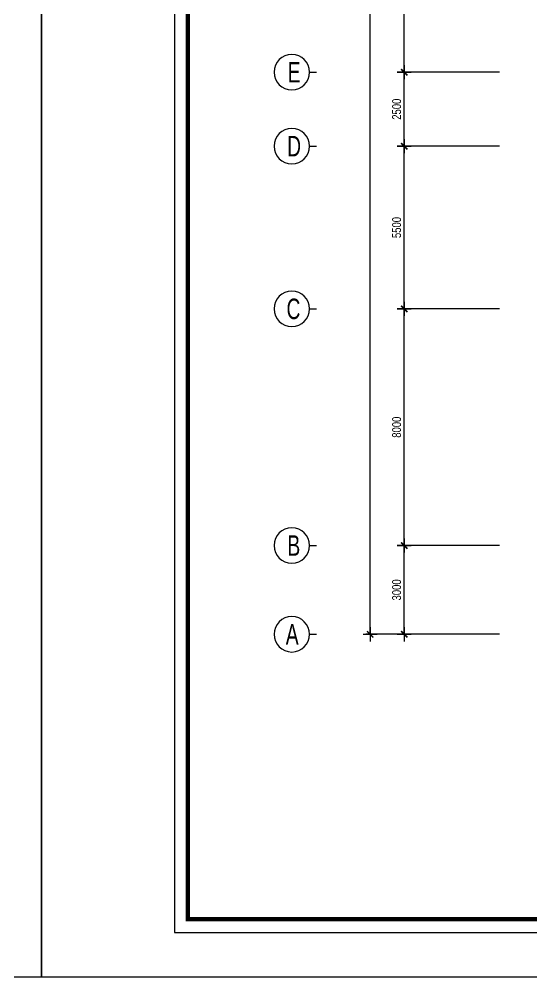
# Model space of a CAD drawing. Header units: metres. Extents: x 352651 to 1421851, y -87441 to -24441.
# Drawn here: x 1332001 to 1349324, y -87441 to -55066 of the extents above; entities that cross this region are included whole.
import ezdxf
from ezdxf.enums import TextEntityAlignment as Align

# ---------------------------------------------------------------- set-up
doc = ezdxf.new("R2010")
doc.units = ezdxf.units.M
doc.header["$LTSCALE"] = 300
doc.header["$MEASUREMENT"] = 0
doc.header["$PDMODE"] = 2
doc.linetypes.add('DASHED2', pattern=[0.375, 0.25, -0.125])
doc.layers.get('0').update_dxf_attribs({"linetype": 'CONTINUOUS'})
doc.layers.get('Defpoints').update_dxf_attribs({"linetype": 'CONTINUOUS'})
for name, color, linetype in [('0-TEXT', 7, 'CONTINUOUS'), ('0-THAY', 7, 'CONTINUOUS'), ('DIM', 1, 'CONTINUOUS'), ('HATCH', 145, 'CONTINUOUS'), ('TEXT', 4, 'CONTINUOUS'), ('THAY', 9, 'CONTINUOUS'), ('TUONG', 7, 'CONTINUOUS')]:
    doc.layers.add(name, color=color, linetype=linetype)
doc.styles.add('CHUKICHTHUOC', font='vnshx.shx', dxfattribs={"width": 0.8, "height": 300, "bigfont": '@extfont2.shx'})
doc.styles.add('CHUTENTRUC', font='VnAvantH.TTF', dxfattribs={"width": 0.8})
doc.dimstyles.new('150', dxfattribs={"dimscale": 150, "dimtxt": 2, "dimasz": 0.1, "dimexe": 1, "dimexo": 0, "dimgap": 0.7, "dimtad": 1, "dimdec": 0, "dimzin": 0, "dimdsep": 46, "dimtxsty": 'CHUKICHTHUOC', "dimblk": 'ARR', "dimcen": 0, "dimdle": 1, "dimclrd": 3, "dimclre": 3, "dimclrt": 3, "dimadec": 0, "dimazin": 0, "dimtfac": 1, "dimtdec": 0, "dimtix": 1, "dimtmove": 2, "dimatfit": 3, "dimldrblk": 'ARR', "dimfxl": 1, "dimtolj": 1, "dimtzin": 0, "dimarcsym": 0})

# ---------------------------------------------------------------- blocks, each defined once
blk = doc.blocks.new('ARR')
at = {"color": 1}
for p, q in [((-16, 0), (16, 0)), ((0, -16), (0, 16))]:
    blk.add_line(p, q, dxfattribs=at)
at = {"color": 3, "const_width": 3.6}
blk.add_lwpolyline([(-7.1, -7.1), (7.1, 7.1)], dxfattribs=at)
blk = doc.blocks.new('*D166')
at = {"layer": 'Defpoints', "color": 0, "transparency": 16777216}
for p in [(1345011, -72860), (1348228, -72860), (1348228, -75860)]:
    blk.add_point(p, dxfattribs=at)
at = {"layer": 'DIM', "color": 3, "lineweight": -2, "transparency": 16777216}
for p, q in [((1348228, -72860), (1344861, -72860)), ((1345011, -75845), (1345011, -72875)), ((1348228, -75860), (1344861, -75860))]:
    blk.add_line(p, q, dxfattribs=at)
at = {"layer": 'DIM', "color": 3, "lineweight": -2, "transparency": 16777216, "xscale": 15, "yscale": 15, "zscale": 15}
for p, rotation in [((1345011, -72860), 90), ((1345011, -75860), 270)]:
    blk.add_blockref('ARR', p, dxfattribs=dict(at, rotation=rotation))
at = {"layer": 'DIM', "color": 3, "transparency": 16777216, "insert": (1344756, -74360), "char_height": 300, "attachment_point": 5, "rotation": 90, "style": 'CHUKICHTHUOC'}
blk.add_mtext('\\A1;3000', dxfattribs=at)
blk = doc.blocks.new('*D167')
at = {"layer": 'Defpoints', "color": 0, "transparency": 16777216}
for p in [(1345011, -64860), (1348228, -64860), (1348228, -72860)]:
    blk.add_point(p, dxfattribs=at)
at = {"layer": 'DIM', "color": 3, "lineweight": -2, "transparency": 16777216}
for p, q in [((1348228, -64860), (1344861, -64860)), ((1345011, -72845), (1345011, -64875)), ((1348228, -72860), (1344861, -72860))]:
    blk.add_line(p, q, dxfattribs=at)
at = {"layer": 'DIM', "color": 3, "lineweight": -2, "transparency": 16777216, "xscale": 15, "yscale": 15, "zscale": 15}
for p, rotation in [((1345011, -64860), 90), ((1345011, -72860), 270)]:
    blk.add_blockref('ARR', p, dxfattribs=dict(at, rotation=rotation))
at = {"layer": 'DIM', "color": 3, "transparency": 16777216, "insert": (1344756, -68860), "char_height": 300, "attachment_point": 5, "rotation": 90, "style": 'CHUKICHTHUOC'}
blk.add_mtext('\\A1;8000', dxfattribs=at)
blk = doc.blocks.new('*D169')
at = {"layer": 'Defpoints', "color": 0, "transparency": 16777216}
for p in [(1343860, -34860), (1348228, -34860), (1348228, -75860)]:
    blk.add_point(p, dxfattribs=at)
at = {"layer": 'DIM', "color": 3, "lineweight": -2, "transparency": 16777216}
for p, q in [((1348228, -34860), (1343710, -34860)), ((1343860, -75845), (1343860, -34875)), ((1348228, -75860), (1343710, -75860))]:
    blk.add_line(p, q, dxfattribs=at)
at = {"layer": 'DIM', "color": 3, "lineweight": -2, "transparency": 16777216, "xscale": 15, "yscale": 15, "zscale": 15}
for p, rotation in [((1343860, -34860), 90), ((1343860, -75860), 270)]:
    blk.add_blockref('ARR', p, dxfattribs=dict(at, rotation=rotation))
at = {"layer": 'DIM', "color": 3, "transparency": 16777216, "insert": (1343422, -53832), "char_height": 300, "attachment_point": 5, "rotation": 90, "style": 'CHUKICHTHUOC'}
blk.add_mtext('\\A1;41000', dxfattribs=at)
blk = doc.blocks.new('*D182')
at = {"layer": 'Defpoints', "color": 0, "transparency": 16777216}
for p in [(1345011, -48860), (1347978, -48860), (1348228, -56860)]:
    blk.add_point(p, dxfattribs=at)
at = {"layer": 'DIM', "color": 3, "lineweight": -2, "transparency": 16777216}
for p, q in [((1347978, -48860), (1344861, -48860)), ((1345011, -56845), (1345011, -48875)), ((1348228, -56860), (1344861, -56860))]:
    blk.add_line(p, q, dxfattribs=at)
at = {"layer": 'DIM', "color": 3, "lineweight": -2, "transparency": 16777216, "xscale": 15, "yscale": 15, "zscale": 15}
for p, rotation in [((1345011, -48860), 90), ((1345011, -56860), 270)]:
    blk.add_blockref('ARR', p, dxfattribs=dict(at, rotation=rotation))
at = {"layer": 'DIM', "color": 3, "transparency": 16777216, "insert": (1344756, -52860), "char_height": 300, "attachment_point": 5, "rotation": 90, "style": 'CHUKICHTHUOC'}
blk.add_mtext('\\A1;8000', dxfattribs=at)
blk = doc.blocks.new('*D183')
at = {"layer": 'Defpoints', "color": 0, "transparency": 16777216}
for p in [(1345011, -59360), (1348228, -59360), (1348228, -64860)]:
    blk.add_point(p, dxfattribs=at)
at = {"layer": 'DIM', "color": 3, "lineweight": -2, "transparency": 16777216}
for p, q in [((1348228, -59360), (1344861, -59360)), ((1345011, -64845), (1345011, -59375)), ((1348228, -64860), (1344861, -64860))]:
    blk.add_line(p, q, dxfattribs=at)
at = {"layer": 'DIM', "color": 3, "lineweight": -2, "transparency": 16777216, "xscale": 15, "yscale": 15, "zscale": 15}
for p, rotation in [((1345011, -59360), 90), ((1345011, -64860), 270)]:
    blk.add_blockref('ARR', p, dxfattribs=dict(at, rotation=rotation))
at = {"layer": 'DIM', "color": 3, "transparency": 16777216, "insert": (1344756, -62110), "char_height": 300, "attachment_point": 5, "rotation": 90, "style": 'CHUKICHTHUOC'}
blk.add_mtext('\\A1;5500', dxfattribs=at)
blk = doc.blocks.new('*D184')
at = {"layer": 'Defpoints', "color": 0, "transparency": 16777216}
for p in [(1345011, -56860), (1348228, -56860), (1348228, -59360)]:
    blk.add_point(p, dxfattribs=at)
at = {"layer": 'DIM', "color": 3, "lineweight": -2, "transparency": 16777216}
for p, q in [((1348228, -56860), (1344861, -56860)), ((1345011, -59345), (1345011, -56875)), ((1348228, -59360), (1344861, -59360))]:
    blk.add_line(p, q, dxfattribs=at)
at = {"layer": 'DIM', "color": 3, "lineweight": -2, "transparency": 16777216, "xscale": 15, "yscale": 15, "zscale": 15}
for p, rotation in [((1345011, -56860), 90), ((1345011, -59360), 270)]:
    blk.add_blockref('ARR', p, dxfattribs=dict(at, rotation=rotation))
at = {"layer": 'DIM', "color": 3, "transparency": 16777216, "insert": (1344756, -58110), "char_height": 300, "attachment_point": 5, "rotation": 90, "style": 'CHUKICHTHUOC'}
blk.add_mtext('\\A1;2500', dxfattribs=at)
blk = doc.blocks.new('TENTRUC')
at = {"layer": '0-THAY'}
blk.add_line((0, -1.4), (0, -0.4), dxfattribs=at)
blk.add_circle((0, -4), 2.6, dxfattribs=at)
at = {"layer": '0-TEXT', "style": 'CHUTENTRUC', "width": 0.7}
blk.add_attdef('E5', text='', height=3, dxfattribs=at).set_placement((0, -4), align=Align.MIDDLE_CENTER)

msp = doc.modelspace()

# ---------------------------------------------------------------- linework, layer by layer
for const_width in [150, 51.9]:
    msp.add_lwpolyline([(1337700.9, -85490.5), (1419900.9, -85490.5), (1419900.9, -26390.5), (1337700.9, -26390.5)], close=True, dxfattribs=dict(const_width=const_width))
at = {"layer": 'Defpoints', "linetype": 'DASHED2'}
for points in [[(1243650.9, -87440.5), (1332750.9, -87440.5), (1332750.9, -24440.5), (1243650.9, -24440.5)], [(1243650.9, -87440.5), (1332750.9, -87440.5), (1332750.9, -24440.5), (1243650.9, -24440.5)], [(1332750.9, -87440.5), (1421850.9, -87440.5), (1421850.9, -24440.5), (1332750.9, -24440.5)], [(1332750.9, -87440.5), (1421850.9, -87440.5), (1421850.9, -24440.5), (1332750.9, -24440.5)]]:
    msp.add_lwpolyline(points, close=True, dxfattribs=at)
at = {"layer": 'HATCH', "linetype": 'ByBlock'}
msp.add_lwpolyline([(1337250.9, -85940.5), (1420350.9, -85940.5), (1420350.9, -25940.5), (1337250.9, -25940.5)], close=True, dxfattribs=at)
at = {"layer": 'THAY', "linetype": 'ByBlock'}
msp.add_lwpolyline([(1337250.9, -85940.5), (1420350.9, -85940.5), (1420350.9, -25940.5), (1337250.9, -25940.5)], close=True, dxfattribs=at)
at = {"layer": 'TUONG'}
for points in [[(1243650.9, -87440.5), (1332750.9, -87440.5), (1332750.9, -24440.5), (1243650.9, -24440.5)], [(1332750.9, -87440.5), (1421850.9, -87440.5), (1421850.9, -24440.5), (1332750.9, -24440.5)]]:
    msp.add_lwpolyline(points, close=True, dxfattribs=at)

# ---------------------------------------------------------------- block references
at = {"layer": 'TEXT'}
ref = msp.add_blockref('TENTRUC', (1342135.2, -56859.5), dxfattribs=dict(at, xscale=-230.7692307692487, yscale=230.7692307692487, zscale=230.7692307692917, rotation=270))
ref.add_attrib('E5', 'e', dxfattribs={"layer": '0-TEXT', "height": 692.3, "style": 'CHUTENTRUC', "width": 0.7}).set_placement((1341290.9, -56859.5), align=Align.MIDDLE_CENTER)
ref = msp.add_blockref('TENTRUC', (1342135.2, -59359.5), dxfattribs=dict(at, xscale=-230.7692307692487, yscale=230.7692307692487, zscale=230.7692307692917, rotation=270))
ref.add_attrib('E5', 'd', dxfattribs={"layer": '0-TEXT', "height": 692.3, "style": 'CHUTENTRUC', "width": 0.7}).set_placement((1341290.9, -59359.5), align=Align.MIDDLE_CENTER)
ref = msp.add_blockref('TENTRUC', (1342135.2, -64859.5), dxfattribs=dict(at, xscale=-230.7692307692487, yscale=230.7692307692487, zscale=230.7692307692917, rotation=270))
ref.add_attrib('E5', 'c', dxfattribs={"layer": '0-TEXT', "height": 692.3, "style": 'CHUTENTRUC', "width": 0.7}).set_placement((1341269.2, -64859.5), align=Align.MIDDLE_CENTER)
ref = msp.add_blockref('TENTRUC', (1342135.2, -72859.5), dxfattribs=dict(at, xscale=-230.7692307692487, yscale=230.7692307692487, zscale=230.7692307692917, rotation=270))
ref.add_attrib('E5', 'b', dxfattribs={"layer": '0-TEXT', "height": 692.3, "style": 'CHUTENTRUC', "width": 0.7}).set_placement((1341282, -72859.5), align=Align.MIDDLE_CENTER)
ref = msp.add_blockref('TENTRUC', (1342135.2, -75859.5), dxfattribs=dict(at, xscale=-230.7692307692487, yscale=230.7692307692487, zscale=230.7692307692917, rotation=270))
ref.add_attrib('E5', 'a', dxfattribs={"layer": '0-TEXT', "height": 692.3, "style": 'CHUTENTRUC', "width": 0.7}).set_placement((1341226.9, -75859.5), align=Align.MIDDLE_CENTER)

# ---------------------------------------------------------------- dimensions: what is measured, and where the dimension line sits
at = {"layer": 'DIM'}
dim = msp.add_linear_dim(base=(1343859.9, -34859.5), p1=(1348227.8, -75859.5), p2=(1348227.8, -34859.5), angle=90, dimstyle='150', dxfattribs=at)
dim.commit()
dim.dimension.update_dxf_attribs({"geometry": '*D169', "text_midpoint": (1343422.4, -53831.9), "dimtype": 160})
for base, p1, p2, picture, middle in [((1345010.6, -48859.5), (1348227.8, -56859.5), (1347977.8, -48859.5), '*D182', (1344755.6, -52859.5)), ((1345010.6, -56859.5), (1348227.8, -59359.5), (1348227.8, -56859.5), '*D184', (1344755.6, -58109.5)), ((1345010.6, -59359.5), (1348227.8, -64859.5), (1348227.8, -59359.5), '*D183', (1344755.6, -62109.5)), ((1345010.6, -64859.5), (1348227.8, -72859.5), (1348227.8, -64859.5), '*D167', (1344755.6, -68859.5)), ((1345010.6, -72859.5), (1348227.8, -75859.5), (1348227.8, -72859.5), '*D166', (1344755.6, -74359.5))]:
    dim = msp.add_linear_dim(base=base, p1=p1, p2=p2, angle=90, dimstyle='150', dxfattribs=at)
    dim.commit()
    dim.dimension.update_dxf_attribs({"geometry": picture, "text_midpoint": middle})

doc.saveas('drawing.dxf')
